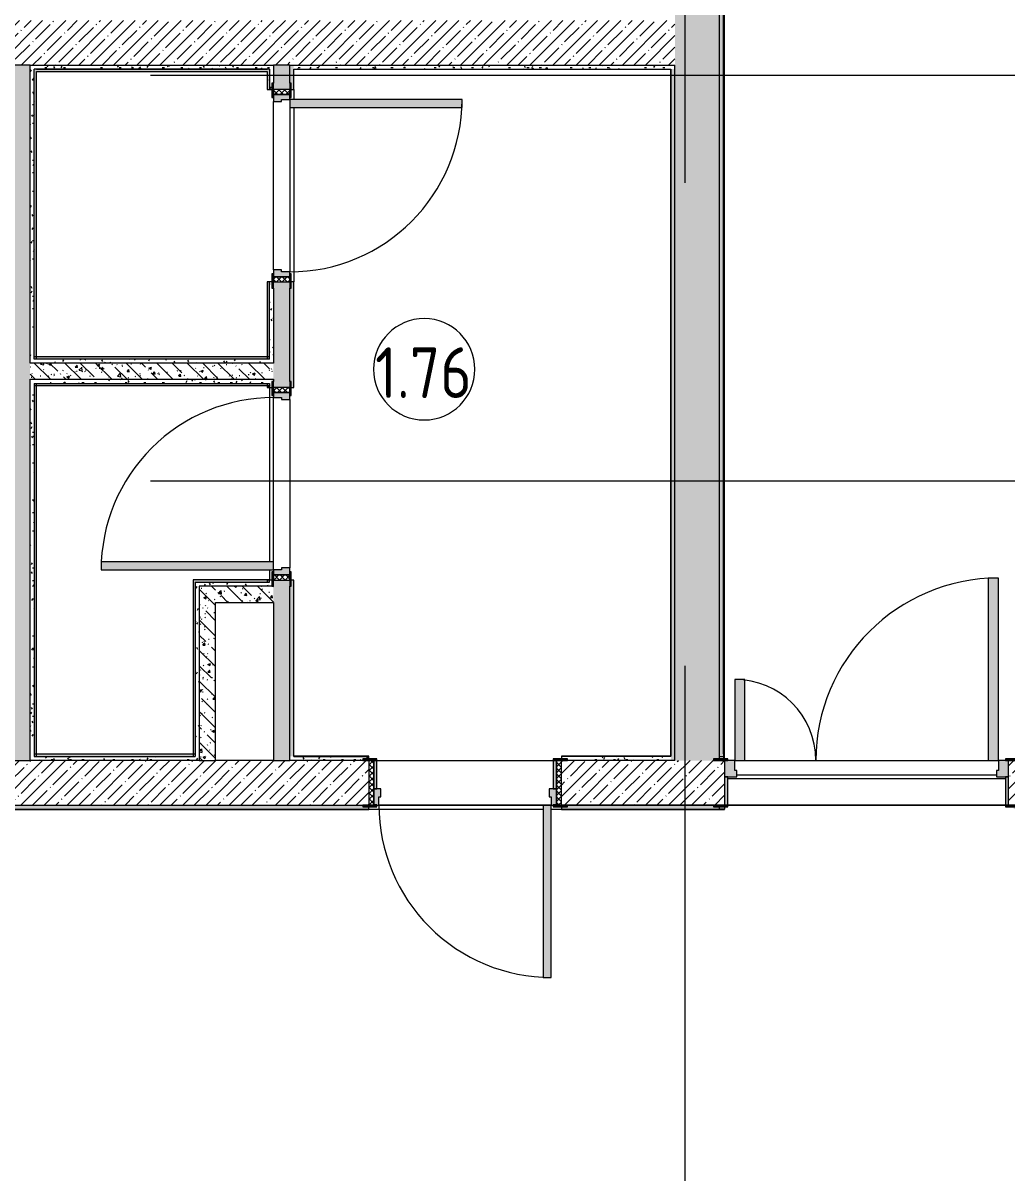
# Model space of a CAD drawing. Header units: millimetres. Extents: x -7229 to 196340, y -8553 to 29000.
# Drawn here: x 139811 to 144664, y 11585 to 17257 of the extents above; entities that cross this region are included whole.
import ezdxf

# ---------------------------------------------------------------- set-up
doc = ezdxf.new("R2010")
doc.units = ezdxf.units.MM
doc.linetypes.add('Осевая', pattern=[15875, 3175, -2381.25, 7937.5, -2381.25])
for name, color, linetype, lineweight in [('A-AREA-IDEN', 7, 'Continuous', 9), ('A-WALL-4', 7, 'Continuous', 13), ('I-WALL-6', 7, 'Continuous', 9), ('Оси-2', 7, 'Осевая', 9)]:
    doc.layers.add(name, color=color, linetype=linetype, lineweight=lineweight)
for name, color, linetype, lineweight, true_color in [('A-DOOR-5', 7, 'Continuous', 9, 0xaaaaaa), ('A-DOOR-6', 7, 'Continuous', 9, 0xe2e2e2), ('A-DOOR-FRAM-4', 7, 'Continuous', 9, 0xe2e2e2), ('A-DOOR-FRAM-5', 7, 'Continuous', 9, 0xaaaaaa), ('A-FLOR-3', 7, 'Continuous', 9, 0xaaaaaa), ('I-WALL-4', 7, 'Continuous', 9, 0x99bbae), ('I-WALL-7', 7, 'Continuous', 9, 0x787878), ('I-WALL-8', 9, 'Continuous', 9, 0x808080)]:
    doc.layers.add(name, color=color, linetype=linetype, lineweight=lineweight, true_color=true_color)
doc.styles.add('GOST Common', font='GOST_Common.ttf', dxfattribs={"width": 0.9, "height": 250})
pattern_1 = [(45, (50216.3, 0), (-57.024626, 57.024626), []), (45, (50273.33, 0), (-57.024626, 57.024626), [100.806, -20.161, 3.353, -16.808])]
pattern_2 = [(135, (50216.3, 0), (-75.43415, -75.43415), [106.68, -17.78, 3.556, -17.78]), (135, (50216.3, 75.39), (-75.43415, -75.43415), []), (50, (50216.3, 0), (127.52922, -11.15758), [13.335, -146.685]), (355, (50216.3, 0), (-24.66966, 133.74002), [10.668, -117.348]), (100.451, (50226.93, -0.93), (102.85973, 122.58178), [11.333, -124.663]), (46.184, (50216.3, 35.56), (189.75516, -29.43036), [20.002, -220.027]), (96.636, (50232.11, 33.1), (166.1822, 173.1996), [17, -186.995]), (351.184, (50216.3, 35.56), (166.18393, 173.19757), [16.002, -176.022]), (21, (50234.08, 26.67), (106.13027, -71.58603), [13.335, -146.685]), (326, (50234.08, 26.67), (43.26188, 128.93175), [10.668, -117.348]), (71.451, (50242.93, 20.7), (149.39198, 57.34505), [11.333, -124.663]), (37.5, (50216.3, 0), (2.162228, 59.188357), [3.353, -112.573, 3.353, -115.773, -117.792]), (37.5, (50216.3, 0), (2.162228, 59.188357), [-235.052, 3.353, -114.44]), (7.5, (50216.3, 0), (46.773857, 70.126152), [3.353, -64.567, 3.353, -109.906, -44.894]), (7.5, (50216.3, 0), (46.773857, 70.126152), [-181.178, 3.353, -41.542]), (327.5, (50176.653, 0), (94.913671, -4.010093), [3.353, -41.097, 3.353, -135.331, -184.023]), (327.5, (50176.653, 0), (94.913671, -4.010093), [-183.134, 3.353, -180.67]), (317.5, (50158.87, 0), (103.69057, 17.79882), [3.353, -54.432, 3.353, -88.748, -130.683]), (317.5, (50158.87, 0), (103.69057, 17.79882), [-149.885, 3.353, -127.33])]
pattern_3 = [(135, (1826.41, 104.685), (-14.14214, -14.14214), []), (225, (1826.41, 104.685), (14.14214, -14.14214), [])]
pattern_4 = [(45, (-296.384, 104.685), (-14.1421, 14.1421), []), (135, (-296.384, 104.685), (-14.1421, -14.1421), [])]
pattern_5 = [(0, (50216.302, 0), (121.92, 30.48), [10.058, -81.382, 10.058, -81.382, -487.68]), (0, (50216.302, 0), (121.92, 30.48), [-182.88, 10.058, -172.822, 10.058, -81.382, -213.36]), (0, (50216.302, 0), (121.92, 30.48), [-457.2, 10.058, -50.902, 10.058, -142.342]), (120, (50262.022, 15.24), (-87.356454, 90.345817), [10.058, -81.382, 10.058, -81.382, -487.68]), (120, (50262.022, 15.24), (-87.356454, 90.345817), [-182.88, 10.058, -172.822, 10.058, -81.382, -213.36]), (120, (50262.022, 15.24), (-87.356454, 90.345817), [-457.2, 10.058, -50.902, 10.058, -142.342]), (240, (50277.262, 76.2), (-34.563546, -120.825817), [10.058, -81.382, 10.058, -81.382, -487.68]), (240, (50277.262, 76.2), (-34.563546, -120.825817), [-182.88, 10.058, -172.822, 10.058, -81.382, -213.36]), (240, (50277.262, 76.2), (-34.563546, -120.825817), [-457.2, 10.058, -50.902, 10.058, -142.342])]

# ---------------------------------------------------------------- blocks, each defined once
blk = doc.blocks.new('110_Дверь_СКБ_2Ст - Д-1_л_Лестничная клетка EIS60 2-32142534-План монтажа зашивок 1 этажа в осях 23_1-33 лист 3')
at = {"layer": 'A-DOOR-6'}
for points in [[(662.5, 110), (662.5, 1010), (612.5, 1010), (612.5, 110)], [(-587.5, 110), (-587.5, 510), (-637.5, 510), (-637.5, 110)], [(712.5, -110), (712.5, 30), (697.5, 30), (697.5, -110)]]:
    blk.add_hatch(color=256, dxfattribs=at).paths.add_polyline_path(points)
h = blk.add_hatch(color=256, dxfattribs=at)
h.paths.add_polyline_path([(662.5, 30), (712.5, 30), (712.5, 110), (662.5, 110), (662.5, 60), (652.5, 60), (652.5, 30)])
h.paths.add_polyline_path([(-687.5, 30), (-627.5, 30), (-627.5, 60), (-637.5, 60), (-637.5, 110), (-687.5, 110), (-687.5, 107.1)])
at = {"layer": 'A-DOOR-FRAM-4'}
for points in [[(-692.5, 110), (-672.5, 110), (-672.5, 118), (-742.5, 118), (-742.5, 110), (-712.5, 110)], [(712.5, 110), (767.5, 110), (767.5, 118), (697.5, 118), (697.5, 110)], [(-672.5, -110), (-672.5, 30), (-687.5, 30), (-687.5, -110)], [(-686.6, -118), (-672.5, -118), (-672.5, -110), (-742.5, -110.8), (-742.5, -118), (-687.5, -118)], [(699.7, -118), (767.5, -118), (767.5, -110), (697.5, -110), (697.5, -118)]]:
    blk.add_hatch(color=256, dxfattribs=at).paths.add_polyline_path(points)
at = {"layer": 'A-DOOR-5'}
for p, q in [((662.5, 1010), (612.5, 1010)), ((612.5, 1010), (612.5, 110)), ((662.5, 110), (662.5, 1010)), ((-637.5, 510), (-637.5, 110)), ((-587.5, 510), (-637.5, 510)), ((-587.5, 110), (-587.5, 510)), ((-637.5, 110), (-587.5, 110)), ((612.5, 110), (662.5, 110))]:
    blk.add_line(p, q, dxfattribs=at)
for centre, radius, start, end in [((662.5, 110), 900, 90, 180), ((-637.5, 110), 400, 360, 90)]:
    blk.add_arc(centre, radius, start, end, dxfattribs=at)
at = {"layer": 'A-DOOR-FRAM-5'}
for p, q in [((-672.5, 118), (-742.5, 118)), ((-742.5, 118), (-742.5, 110)), ((-672.5, 110), (-672.5, 118)), ((767.5, 118), (697.5, 118)), ((697.5, 118), (697.5, 110)), ((767.5, 110), (767.5, 118)), ((-742.5, 110), (-672.5, 110)), ((-637.5, 110), (-687.5, 110)), ((-687.5, 110), (-687.5, 30)), ((-637.5, 60), (-637.5, 110)), ((-627.5, 60), (-637.5, 60)), ((-627.5, 30), (-627.5, 60)), ((662.5, 60), (652.5, 60)), ((652.5, 60), (652.5, 30)), ((662.5, 110), (662.5, 60)), ((712.5, 110), (662.5, 110)), ((697.5, 110), (767.5, 110)), ((712.5, 30), (712.5, 110)), ((-687.5, 30), (-627.5, 30)), ((-672.5, 30), (-687.5, 30)), ((-687.5, 30), (-687.5, -110)), ((-672.5, -110), (-672.5, 30)), ((652.5, 30), (712.5, 30)), ((712.5, 30), (697.5, 30)), ((697.5, 30), (697.5, -110)), ((712.5, -110), (712.5, 30)), ((-672.5, -110), (-742.5, -110)), ((-742.5, -110), (-742.5, -118)), ((-687.5, -110), (-672.5, -110)), ((-672.5, -118), (-672.5, -110)), ((697.5, -110), (712.5, -110)), ((767.5, -110), (697.5, -110)), ((697.5, -110), (697.5, -118)), ((767.5, -118), (767.5, -110)), ((-742.5, -118), (-672.5, -118)), ((697.5, -118), (767.5, -118))]:
    blk.add_line(p, q, dxfattribs=at)
blk = doc.blocks.new('110_Дверь_СКБ_1Ст_Внутренняя1 - Д-8_п_ 950x2100h_охрана 2-32201800-План монтажа зашивок 1 этажа в осях 23_1-33 лист 3')
at = {"layer": 'A-DOOR-5'}
h = blk.add_hatch(dxfattribs=at)
h.set_pattern_fill('FP_70', color=256, style=0, pattern_type=2)
h.set_pattern_definition([(135, (1826.41, 174.685), (-14.14214, -14.14214), []), (225, (1826.41, 174.685), (14.14214, -14.14214), [])])
h.paths.add_polyline_path([(487.5, 110), (462.5, 109.7), (462.5, -110), (487.5, -110), (487.5, -107.1)])
at = {"layer": 'A-DOOR-6'}
h = blk.add_hatch(color=256, dxfattribs=at)
h.paths.add_polyline_path([(437.5, 110), (437.5, 70), (427.5, 70), (427.5, 30), (462.5, 30), (462.5, 110)])
h.paths.add_polyline_path([(-422.5, 110), (-437.5, 110), (-437.5, 30), (-402.5, 30), (-402.5, 70), (-412.5, 70), (-412.5, 110)])
at = {"layer": 'A-DOOR-FRAM-4'}
for points in [[(-412.5, 960), (-412.5, 110), (-372.5, 110), (-372.5, 960)], [(-437.5, 118), (-492.5, 118), (-492.5, 110), (-422.5, 110), (-422.5, 118)], [(460, 118), (447.5, 118), (447.5, 110), (517.5, 110.3), (517.5, 118), (462.5, 118)], [(-437.5, 30), (-437.5, -110), (-422.5, -110), (-422.5, 30)], [(462.5, 30), (447.5, 30), (447.5, -110), (462.5, -110), (462.5, -107.1)], [(-437.5, -110), (-492.5, -111.1), (-492.5, -118), (-422.5, -118), (-422.5, -110)], [(487.5, -110), (447.5, -110), (447.5, -118), (517.5, -118), (517.5, -110)]]:
    blk.add_hatch(color=256, dxfattribs=at).paths.add_polyline_path(points)
at = {"layer": 'A-DOOR-FRAM-5'}
h = blk.add_hatch(dxfattribs=at)
h.set_pattern_fill('FP_71', color=256, style=0, pattern_type=2)
h.set_pattern_definition([(45, (-296.384, 174.685), (-14.1421, 14.1421), []), (135, (-296.384, 174.685), (-14.1421, -14.1421), [])])
h.paths.add_polyline_path([(-437.5, 110), (-462.5, 110), (-462.5, -110), (-437.5, -109.1), (-437.5, -107.1)])
at = {"layer": 'A-DOOR-5'}
for p, q in [((-412.5, 960), (-412.5, 110)), ((-372.5, 960), (-412.5, 960)), ((-372.5, 110), (-372.5, 960)), ((-412.5, 110), (-372.5, 110))]:
    blk.add_line(p, q, dxfattribs=at)
blk.add_arc((-412.5, 110), 850, 360, 90, dxfattribs=at)
at = {"layer": 'A-DOOR-FRAM-5'}
for p, q in [((-422.5, 118), (-492.5, 118)), ((-492.5, 118), (-492.5, 110)), ((-422.5, 110), (-422.5, 118)), ((517.5, 118), (447.5, 118)), ((447.5, 118), (447.5, 110)), ((517.5, 110), (517.5, 118)), ((-492.5, 110), (-422.5, 110)), ((-437.5, 110), (-462.5, 110)), ((-462.5, 110), (-462.5, -110)), ((-412.5, 110), (-437.5, 110)), ((-437.5, 110), (-437.5, 30)), ((-437.5, -110), (-437.5, 110)), ((-422.5, 110), (-437.5, 110)), ((-437.5, 110), (-437.5, 109)), ((-437.5, 109), (-422.5, 109)), ((-422.5, 109), (-422.5, 110)), ((-412.5, 70), (-412.5, 110)), ((-402.5, 70), (-412.5, 70)), ((-402.5, 30), (-402.5, 70)), ((437.5, 70), (427.5, 70)), ((427.5, 70), (427.5, 30)), ((437.5, 110), (437.5, 70)), ((462.5, 110), (437.5, 110)), ((462.5, 110), (447.5, 110)), ((447.5, 110), (447.5, 109)), ((447.5, 110), (517.5, 110)), ((447.5, 109), (462.5, 109)), ((462.5, 30), (462.5, 110)), ((487.5, 110), (462.5, 110)), ((462.5, 110), (462.5, -110)), ((462.5, 109), (462.5, 110)), ((487.5, -110), (487.5, 110)), ((-437.5, 30), (-402.5, 30)), ((-422.5, 30), (-437.5, 30)), ((-437.5, 30), (-437.5, -110)), ((-422.5, -110), (-422.5, 30)), ((427.5, 30), (462.5, 30)), ((462.5, 30), (447.5, 30)), ((447.5, 30), (447.5, -110)), ((462.5, -110), (462.5, 30)), ((-422.5, -110), (-492.5, -110)), ((-492.5, -110), (-492.5, -118)), ((-462.5, -110), (-437.5, -110)), ((-437.5, -110), (-422.5, -110)), ((-422.5, -118), (-422.5, -110)), ((447.5, -110), (462.5, -110)), ((517.5, -110), (447.5, -110)), ((447.5, -110), (447.5, -118)), ((462.5, -110), (487.5, -110)), ((517.5, -118), (517.5, -110)), ((-492.5, -118), (-422.5, -118)), ((447.5, -118), (517.5, -118))]:
    blk.add_line(p, q, dxfattribs=at)
blk = doc.blocks.new('110_Дверь_СКБ_1Ст_Внутренняя1 - Д-7_п__950x2100h_Туалет-32207265-План монтажа зашивок 1 этажа в осях 23_1-33 лист 3')
at = {"layer": 'A-DOOR-5'}
h = blk.add_hatch(dxfattribs=at)
h.set_pattern_fill('FP_93', color=256, style=0, pattern_type=2)
h.set_pattern_definition(pattern_3)
h.paths.add_polyline_path([(487.5, 40), (462.5, 40), (462.5, -40), (487.5, -40), (487.5, 6.8)])
at = {"layer": 'A-DOOR-6'}
h = blk.add_hatch(color=256, dxfattribs=at)
h.paths.add_polyline_path([(462.5, 40), (437.5, 40), (437.5, 0), (427.5, 0), (427.5, -40), (462.5, -40), (462.5, 6.8)])
h.paths.add_polyline_path([(-402.5, 0), (-412.5, 0), (-412.5, 40), (-437.5, 40), (-437.5, -40), (-402.5, -40), (-402.5, -16)])
at = {"layer": 'A-DOOR-FRAM-4'}
for points in [[(-372.5, 60), (-372.5, 890), (-412.5, 890), (-412.5, 40), (-372.5, 40)], [(-422.5, 40), (-422.5, 48), (-492.5, 48), (-492.5, 40), (-437.5, 40)], [(517.5, 41.2), (517.5, 48), (447.5, 48), (447.5, 40), (517.5, 40)], [(-422.5, -40), (-492.5, -40), (-492.5, -48), (-422.5, -48)], [(517.5, -40), (447.5, -40), (447.5, -48), (517.5, -48), (517.5, -41.6)]]:
    blk.add_hatch(color=256, dxfattribs=at).paths.add_polyline_path(points)
at = {"layer": 'A-DOOR-FRAM-5'}
h = blk.add_hatch(dxfattribs=at)
h.set_pattern_fill('FP_94', color=256, style=0, pattern_type=2)
h.set_pattern_definition(pattern_4)
h.paths.add_polyline_path([(-437.5, 40), (-462.5, 40), (-462.5, -40), (-437.5, -40)])
at = {"layer": 'A-DOOR-5'}
for p, q in [((-412.5, 890), (-412.5, 40)), ((-372.5, 890), (-412.5, 890)), ((-372.5, 40), (-372.5, 890)), ((-412.5, 40), (-372.5, 40))]:
    blk.add_line(p, q, dxfattribs=at)
blk.add_arc((-412.5, 40), 850, 360, 90, dxfattribs=at)
at = {"layer": 'A-DOOR-FRAM-5'}
for p, q in [((-422.5, 48), (-492.5, 48)), ((-492.5, 48), (-492.5, 40)), ((-492.5, 40), (-422.5, 40)), ((-437.5, 40), (-462.5, 40)), ((-462.5, 40), (-462.5, -40)), ((-412.5, 40), (-437.5, 40)), ((-437.5, 40), (-437.5, -40)), ((-437.5, -40), (-437.5, 40)), ((-422.5, 40), (-437.5, 40)), ((-437.5, 40), (-437.5, 39)), ((-437.5, 39), (-422.5, 39)), ((-422.5, 40), (-422.5, 48)), ((-422.5, 39), (-422.5, 40)), ((-412.5, 0), (-412.5, 40)), ((-402.5, 0), (-412.5, 0)), ((-402.5, -40), (-402.5, 0)), ((437.5, 0), (427.5, 0)), ((427.5, 0), (427.5, -40)), ((437.5, 40), (437.5, 0)), ((462.5, 40), (437.5, 40)), ((517.5, 48), (447.5, 48)), ((447.5, 48), (447.5, 40)), ((462.5, 40), (447.5, 40)), ((447.5, 40), (447.5, 39)), ((447.5, 40), (517.5, 40)), ((447.5, 39), (462.5, 39)), ((462.5, -40), (462.5, 40)), ((487.5, 40), (462.5, 40)), ((462.5, 40), (462.5, -40)), ((462.5, 39), (462.5, 40)), ((487.5, -40), (487.5, 40)), ((517.5, 40), (517.5, 48)), ((-422.5, -40), (-492.5, -40)), ((-492.5, -40), (-492.5, -48)), ((-492.5, -48), (-422.5, -48)), ((-462.5, -40), (-437.5, -40)), ((-422.5, -39), (-437.5, -39)), ((-437.5, -39), (-437.5, -40)), ((-437.5, -40), (-402.5, -40)), ((-437.5, -40), (-422.5, -40)), ((-422.5, -40), (-422.5, -39)), ((-422.5, -48), (-422.5, -40)), ((427.5, -40), (462.5, -40)), ((462.5, -39), (447.5, -39)), ((447.5, -39), (447.5, -40)), ((447.5, -40), (462.5, -40)), ((517.5, -40), (447.5, -40)), ((447.5, -40), (447.5, -48)), ((447.5, -48), (517.5, -48)), ((462.5, -40), (462.5, -39)), ((462.5, -40), (487.5, -40)), ((517.5, -48), (517.5, -40))]:
    blk.add_line(p, q, dxfattribs=at)
blk = doc.blocks.new('110_Дверь_СКБ_1Ст_Внутренняя1 - Д-7_л__950x2100h_Туалет-32209783-План монтажа зашивок 1 этажа в осях 23_1-33 лист 3')
at = {"layer": 'A-DOOR-5'}
h = blk.add_hatch(dxfattribs=at)
h.set_pattern_fill('FP_93', color=256, style=0, pattern_type=2)
h.set_pattern_definition(pattern_3)
h.paths.add_polyline_path([(462.5, -40), (487.5, -40), (487.5, 40), (462.5, 40)])
at = {"layer": 'A-DOOR-6'}
h = blk.add_hatch(color=256, dxfattribs=at)
h.paths.add_polyline_path([(-437.5, -39.4), (-437.5, -40), (-402.5, -40), (-402.5, 0), (-412.5, 0), (-412.5, 40), (-437.5, 40)])
h.paths.add_polyline_path([(427.5, -16), (427.5, -40), (462.5, -40), (462.5, 40), (437.5, 40), (437.5, 0), (427.5, 0)])
at = {"layer": 'A-DOOR-FRAM-4'}
for points in [[(-412.5, 403.2), (-412.5, 40), (-372.5, 40), (-372.5, 890), (-412.5, 890), (-412.5, 425.6)], [(-492.5, 48), (-492.5, 40), (-422.5, 40), (-422.5, 48), (-472.6, 48)], [(447.5, 48), (447.5, 40), (517.5, 40), (517.5, 48), (462.5, 48)], [(-492.5, -40.7), (-492.5, -48), (-422.5, -48), (-422.5, -40), (-492.5, -40)], [(447.5, -40), (447.5, -48), (517.5, -48), (517.5, -40), (462.5, -40)]]:
    blk.add_hatch(color=256, dxfattribs=at).paths.add_polyline_path(points)
at = {"layer": 'A-DOOR-FRAM-5'}
h = blk.add_hatch(dxfattribs=at)
h.set_pattern_fill('FP_94', color=256, style=0, pattern_type=2)
h.set_pattern_definition(pattern_4)
h.paths.add_polyline_path([(-462.5, -40), (-437.5, -39.4), (-437.5, 40), (-462.5, 40)])
at = {"layer": 'A-DOOR-5'}
for p, q in [((-412.5, 890), (-412.5, 40)), ((-372.5, 890), (-412.5, 890)), ((-372.5, 40), (-372.5, 890)), ((-412.5, 40), (-372.5, 40))]:
    blk.add_line(p, q, dxfattribs=at)
blk.add_arc((-412.5, 40), 850, 360, 90, dxfattribs=at)
at = {"layer": 'A-DOOR-FRAM-5'}
for p, q in [((-422.5, 48), (-492.5, 48)), ((-492.5, 48), (-492.5, 40)), ((-492.5, 40), (-422.5, 40)), ((-437.5, 40), (-462.5, 40)), ((-462.5, 40), (-462.5, -40)), ((-412.5, 40), (-437.5, 40)), ((-437.5, 40), (-437.5, -40)), ((-437.5, -40), (-437.5, 40)), ((-422.5, 40), (-437.5, 40)), ((-437.5, 40), (-437.5, 39)), ((-437.5, 39), (-422.5, 39)), ((-422.5, 40), (-422.5, 48)), ((-422.5, 39), (-422.5, 40)), ((-412.5, 0), (-412.5, 40)), ((-402.5, 0), (-412.5, 0)), ((-402.5, -40), (-402.5, 0)), ((437.5, 0), (427.5, 0)), ((427.5, 0), (427.5, -40)), ((437.5, 40), (437.5, 0)), ((462.5, 40), (437.5, 40)), ((517.5, 48), (447.5, 48)), ((447.5, 48), (447.5, 40)), ((462.5, 40), (447.5, 40)), ((447.5, 40), (447.5, 39)), ((447.5, 40), (517.5, 40)), ((447.5, 39), (462.5, 39)), ((462.5, -40), (462.5, 40)), ((487.5, 40), (462.5, 40)), ((462.5, 40), (462.5, -40)), ((462.5, 39), (462.5, 40)), ((487.5, -40), (487.5, 40)), ((517.5, 40), (517.5, 48)), ((-422.5, -40), (-492.5, -40)), ((-492.5, -40), (-492.5, -48)), ((-492.5, -48), (-422.5, -48)), ((-462.5, -40), (-437.5, -40)), ((-422.5, -39), (-437.5, -39)), ((-437.5, -39), (-437.5, -40)), ((-437.5, -40), (-402.5, -40)), ((-437.5, -40), (-422.5, -40)), ((-422.5, -40), (-422.5, -39)), ((-422.5, -48), (-422.5, -40)), ((427.5, -40), (462.5, -40)), ((462.5, -39), (447.5, -39)), ((447.5, -39), (447.5, -40)), ((447.5, -40), (462.5, -40)), ((517.5, -40), (447.5, -40)), ((447.5, -40), (447.5, -48)), ((447.5, -48), (517.5, -48)), ((462.5, -40), (462.5, -39)), ((462.5, -40), (487.5, -40)), ((517.5, -48), (517.5, -40))]:
    blk.add_line(p, q, dxfattribs=at)
blk = doc.blocks.new('Марка_Помещения - Номер-25198446-План монтажа зашивок 1 этажа в осях 23_1-33 лист 3')
at = {"layer": 'A-AREA-IDEN'}
for start, end in [(360, 180), (180, 360)]:
    blk.add_arc((0, 0), 2.5, start, end, dxfattribs=at)

msp = doc.modelspace()

# ---------------------------------------------------------------- hatches: boundary and pattern name
at = {"layer": 'I-WALL-4'}
for points in [[(139877.3, 15600.1), (139877.3, 17030), (139866.3, 17030), (139866.3, 15611.1), (139874.6, 15602.8)], [(140095.9, 17018), (141015.3, 17018), (141015.3, 17029), (139877.3, 17029), (139877.3, 17018), (140005.7, 17018)], [(139866.3, 13640), (139877.3, 13640), (139877.3, 15480.1), (139866.3, 15469.1), (139866.3, 13651)], [(141026.3, 15460.1), (141026.3, 15469.1), (141015.3, 15469.1), (141015.3, 15460.1), (141018.8, 15460.1)], [(140649.6, 13640), (140660.6, 13651), (140660.6, 14511), (140649.6, 14511), (140649.6, 13651)], [(141015.3, 14500), (141026.3, 14500), (141026.3, 14511), (140660.6, 14511), (140660.6, 14500), (140760.6, 14500)]]:
    msp.add_hatch(color=256, dxfattribs=at).paths.add_polyline_path(points)
h = msp.add_hatch(color=256, dxfattribs=at)
h.paths.add_polyline_path([(141026.3, 15611.1), (141026.3, 15980.1), (141015.3, 15980.1), (141015.3, 15611.1), (141025.9, 15611.1)])
h.paths.add_polyline_path([(141026.3, 16930.1), (141026.3, 17030), (141015.3, 17029), (141015.3, 16930.1)])
h = msp.add_hatch(color=256, dxfattribs=at)
h.paths.add_polyline_path([(140760.6, 15600.1), (141026.3, 15600.1), (141026.3, 15611.1), (139877.3, 15611.1), (139877.3, 15600.1), (140095.9, 15600.1)])
h.paths.add_polyline_path([(139866.3, 15600.1), (139877.3, 15600.1), (139866.3, 15611.1), (139866.3, 15600.3)])
h = msp.add_hatch(color=256, dxfattribs=at)
h.paths.add_polyline_path([(139877.3, 15480.1), (139866.3, 15480.1), (139866.3, 15469.1), (139871.2, 15474)])
h.paths.add_polyline_path([(140998.2, 15469.1), (141026.3, 15469.1), (141026.3, 15480.1), (139877.3, 15480.1), (139877.3, 15469.1), (140760.6, 15469.1)])
h = msp.add_hatch(color=256, dxfattribs=at)
h.paths.add_polyline_path([(140649.6, 13640), (140660.6, 13640), (140660.6, 13651)])
h.paths.add_polyline_path([(140649.6, 13640), (140649.6, 13651), (139877.3, 13651), (139877.3, 13640), (140095.9, 13640)])
at = {"layer": 'I-WALL-6'}
h = msp.add_hatch(dxfattribs=at)
h.set_pattern_fill('FP_141', color=256, style=0, pattern_type=2)
h.set_pattern_definition(pattern_1)
h.paths.add_polyline_path([(143216.3, 13620), (143216.3, 13628), (143246.3, 13628), (143245.9, 21150), (143026.3, 21150), (143026.3, 13620)])
h = msp.add_hatch(dxfattribs=at)
h.set_pattern_fill('FP_141', color=256, style=0, pattern_type=2)
h.set_pattern_definition(pattern_1)
h.paths.add_polyline_path([(143026.3, 17050), (143026.3, 17270), (136706.3, 17270), (136706.3, 17050), (143006.3, 17050)])
h = msp.add_hatch(dxfattribs=at)
h.set_pattern_fill('FP_141', color=256, style=0, pattern_type=2)
h.set_pattern_definition(pattern_1)
h.paths.add_polyline_path([(140095.9, 13400), (141516.3, 13400), (141516.3, 13620), (139576.3, 13620), (139576.3, 13608), (139606.3, 13608), (139606.3, 13600), (139576.3, 13600), (139576.3, 13400), (139606.3, 13400)])
h.paths.add_polyline_path([(142496.3, 13400), (143026.3, 13400), (143026.3, 13620), (142466.3, 13620), (142466.3, 13400)])
h = msp.add_hatch(dxfattribs=at)
h.set_pattern_fill('FP_141', color=256, style=0, pattern_type=2)
h.set_pattern_definition(pattern_1)
h.paths.add_polyline_path([(144671.3, 13400), (145016.3, 13400), (145016.3, 13620), (144671.3, 13620), (144671.3, 13530)])
h.paths.add_polyline_path([(143216.3, 13400), (143271.3, 13400), (143271.3, 13620), (143026.3, 13620), (143026.3, 13400)])
at = {"layer": 'I-WALL-7'}
h = msp.add_hatch(dxfattribs=at)
h.set_pattern_fill('FP_149', color=256, style=0, pattern_type=2)
h.set_pattern_definition(pattern_2)
h.paths.add_polyline_path([(139766.3, 13620), (139846.3, 13620), (139846.3, 17050), (139766.3, 17050), (139766.3, 13640)])
h = msp.add_hatch(dxfattribs=at)
h.set_pattern_fill('FP_149', color=256, style=0, pattern_type=2)
h.set_pattern_definition(pattern_2)
h.paths.add_polyline_path([(141126.3, 13620), (141126.3, 14510.1), (141046.3, 14510.1), (141046.3, 13620)])
h.paths.add_polyline_path([(141126.3, 15460.1), (141126.3, 15980.1), (141046.3, 15980.1), (141046.3, 15460.1), (141093, 15460.1)])
h.paths.add_polyline_path([(141126.3, 16930.1), (141126.3, 17050), (141046.3, 17050), (141046.3, 16930.1)])
h = msp.add_hatch(dxfattribs=at)
h.set_pattern_fill('FP_149', color=256, style=0, pattern_type=2)
h.set_pattern_definition(pattern_2)
h.paths.add_polyline_path([(140095.9, 15500.1), (141046.3, 15500.1), (141046.3, 15580.1), (139846.3, 15580.1), (139846.3, 15500.1), (139866.3, 15500.1)])
h = msp.add_hatch(dxfattribs=at)
h.set_pattern_fill('FP_149', color=256, style=0, pattern_type=2)
h.set_pattern_definition(pattern_2)
h.paths.add_polyline_path([(141026.3, 14400), (141046.3, 14400), (141046.3, 14480), (140680.6, 14480), (140680.6, 14400), (140760.6, 14400)])
h = msp.add_hatch(dxfattribs=at)
h.set_pattern_fill('FP_149', color=256, style=0, pattern_type=2)
h.set_pattern_definition(pattern_2)
h.paths.add_polyline_path([(140760.6, 13620), (140760.6, 14400), (140680.6, 14400), (140680.6, 13620), (140760.6, 13620)])
at = {"layer": 'I-WALL-8'}
h = msp.add_hatch(dxfattribs=at)
h.set_pattern_fill('FP_184', color=256, style=0, pattern_type=2)
h.set_pattern_definition(pattern_5)
h.paths.add_polyline_path([(143246.3, 13640), (143266.3, 13641), (143266.3, 21130), (143246.3, 21130), (143246.3, 14835.1)])
h = msp.add_hatch(dxfattribs=at)
h.set_pattern_fill('FP_184', color=256, style=0, pattern_type=2)
h.set_pattern_definition(pattern_5)
h.paths.add_polyline_path([(139866.2, 15600.1), (139866.3, 15600.3), (139866.3, 17050), (139846.3, 17050), (139846.3, 15600.1)])
h = msp.add_hatch(dxfattribs=at)
h.set_pattern_fill('FP_184', color=256, style=0, pattern_type=2)
h.set_pattern_definition(pattern_5)
h.paths.add_polyline_path([(139877.3, 17030), (141046.3, 17030), (141046.3, 17050), (139866.3, 17050), (139866.3, 17030)])
h = msp.add_hatch(dxfattribs=at)
h.set_pattern_fill('FP_184', color=256, style=0, pattern_type=2)
h.set_pattern_definition(pattern_5)
h.paths.add_polyline_path([(141046.3, 15580.1), (141046.3, 15950.1), (141038.3, 15950.1), (141038.3, 15980.1), (141026.3, 15980.1), (141026.3, 15580.1)])
h.paths.add_polyline_path([(141026.3, 16930.1), (141038.3, 16930.1), (141038.3, 16960.1), (141046.3, 16960.1), (141046.3, 17030), (141026.3, 17030)])
h = msp.add_hatch(dxfattribs=at)
h.set_pattern_fill('FP_184', color=256, style=0, pattern_type=2)
h.set_pattern_definition(pattern_5)
h.paths.add_polyline_path([(141146.3, 13640), (141146.3, 14510.1), (141134.3, 14510.1), (141134.3, 14480.1), (141126.3, 14480.1), (141126.3, 13640)])
h.paths.add_polyline_path([(141146.3, 15460.1), (141146.3, 15980.1), (141134.3, 15980.1), (141134.3, 15950.1), (141126.3, 15950.1), (141126.3, 15490.1), (141134.3, 15490.1), (141134.3, 15460.1)])
h.paths.add_polyline_path([(141134.3, 16930.1), (141146.3, 16930.1), (141146.3, 17050), (141126.3, 17050), (141126.3, 16960.1), (141134.3, 16960.1)])
h = msp.add_hatch(dxfattribs=at)
h.set_pattern_fill('FP_184', color=256, style=0, pattern_type=2)
h.set_pattern_definition(pattern_5)
h.paths.add_polyline_path([(143005.3, 17030), (143026.3, 17030), (143026.3, 17050), (141146.3, 17050), (141147.3, 17030), (142755, 17030)])
h = msp.add_hatch(dxfattribs=at)
h.set_pattern_fill('FP_184', color=256, style=0, pattern_type=2)
h.set_pattern_definition(pattern_5)
h.paths.add_polyline_path([(143026.3, 13620), (143026.3, 17030), (143006.3, 17030), (143006.3, 13620)])
h = msp.add_hatch(dxfattribs=at)
h.set_pattern_fill('FP_184', color=256, style=0, pattern_type=2)
h.set_pattern_definition(pattern_5)
h.paths.add_polyline_path([(140760.6, 15580.1), (141026.3, 15580.1), (141025.7, 15600.1), (139846.3, 15600.1), (139846.3, 15580.1), (140660.6, 15580.1)])
h = msp.add_hatch(dxfattribs=at)
h.set_pattern_fill('FP_184', color=256, style=0, pattern_type=2)
h.set_pattern_definition(pattern_5)
h.paths.add_polyline_path([(139846.3, 13640), (139866.3, 13640), (139866.1, 15500.1), (139846.3, 15500.1), (139846.3, 14500)])
h = msp.add_hatch(dxfattribs=at)
h.set_pattern_fill('FP_184', color=256, style=0, pattern_type=2)
h.set_pattern_definition(pattern_5)
h.paths.add_polyline_path([(141038.3, 15480.1), (141038.3, 15490.1), (141046.3, 15490.1), (141046.3, 15500.1), (139866.3, 15500.1), (139866.4, 15480.1), (141026.3, 15480.1)])
h = msp.add_hatch(dxfattribs=at)
h.set_pattern_fill('FP_184', color=256, style=0, pattern_type=2)
h.set_pattern_definition(pattern_5)
h.paths.add_polyline_path([(141026.3, 14480), (141038.3, 14480.1), (141038.3, 14510.1), (141026.3, 14510.1), (141026.3, 14500)])
h.paths.add_polyline_path([(141026.3, 15460.1), (141038.3, 15460.1), (141038.3, 15480.1), (141026.3, 15479.1), (141026.3, 15469.1)])
h = msp.add_hatch(dxfattribs=at)
h.set_pattern_fill('FP_184', color=256, style=0, pattern_type=2)
h.set_pattern_definition(pattern_5)
h.paths.add_polyline_path([(141026.3, 14480), (141026.3, 14500), (140660.6, 14500), (140660.6, 14480), (141015.3, 14480)])
h = msp.add_hatch(dxfattribs=at)
h.set_pattern_fill('FP_184', color=256, style=0, pattern_type=2)
h.set_pattern_definition(pattern_5)
h.paths.add_polyline_path([(140680.6, 13640), (140680.6, 14480), (140660.6, 14480), (140660.8, 13640)])
h = msp.add_hatch(dxfattribs=at)
h.set_pattern_fill('FP_184', color=256, style=0, pattern_type=2)
h.set_pattern_definition(pattern_5)
h.paths.add_polyline_path([(140660.6, 13620), (140680.6, 13620), (140680.6, 13640), (139846.3, 13640), (139846.3, 13620), (140095.9, 13620)])
h = msp.add_hatch(dxfattribs=at)
h.set_pattern_fill('FP_184', color=256, style=0, pattern_type=2)
h.set_pattern_definition(pattern_5)
h.paths.add_polyline_path([(143006.2, 13620), (143006.3, 13620), (143006.3, 13640), (142466.3, 13640), (142466.3, 13628), (142496.3, 13628), (142496.6, 13620), (142755, 13620)])
h.paths.add_polyline_path([(141486.3, 13620), (141486.3, 13628), (141516.3, 13628), (141516.3, 13640), (141126.3, 13640), (141126.3, 13620), (141425.4, 13620)])
h = msp.add_hatch(dxfattribs=at)
h.set_pattern_fill('FP_184', color=256, style=0, pattern_type=2)
h.set_pattern_definition(pattern_5)
h.paths.add_polyline_path([(147916.3, 13380), (148016.3, 13380), (148016.3, 13400), (147736.3, 13400), (147736.3, 13380), (147836.3, 13380)])
h.paths.add_polyline_path([(146956.3, 13380), (147036.3, 13380), (147036.3, 13400), (146696.3, 13400), (146696.3, 13392), (146666.3, 13392), (146666.3, 13380), (146743.7, 13380)])
h.paths.add_polyline_path([(141516.3, 13380), (141516.3, 13392), (141486.3, 13392), (141486.3, 13400), (139606.3, 13400), (139606.3, 13392), (139576.3, 13392), (139576.3, 13380), (141486.3, 13380)])
h.paths.add_polyline_path([(143246.3, 13380), (143246.3, 13392), (143216.3, 13392), (143216.3, 13400), (142496.3, 13400), (142496.3, 13392), (142466.3, 13392), (142466.3, 13380), (143216.3, 13380)])
h.paths.add_polyline_path([(145016.3, 13380), (145216.3, 13380), (145216.3, 13392), (145186.3, 13392), (145186.3, 13400), (144726.3, 13400), (144726.3, 13392), (144696.3, 13392), (144696.3, 13380), (144796.3, 13380)])
h.paths.add_polyline_path([(137534.7, 13380), (137716.3, 13380), (137716.3, 13400), (137534.7, 13400)])
h.paths.add_polyline_path([(136686.3, 13380), (136834.7, 13380), (136834.7, 13400), (136336.3, 13400), (136336.3, 13392), (136306.3, 13392), (136306.3, 13380), (136486.3, 13380)])
h.paths.add_polyline_path([(138546.3, 13380), (138626.3, 13380), (138626.3, 13392), (138596.3, 13392), (138596.3, 13400), (138416.3, 13400), (138416.3, 13380), (138466.3, 13380)])
h.paths.add_polyline_path([(135226.3, 13380), (135356.3, 13380), (135356.3, 13392), (135326.3, 13392), (135326.3, 13400), (135097, 13400), (135097, 13380)])

# ---------------------------------------------------------------- linework, layer by layer
at = {"layer": 'A-FLOR-3'}
for p, q in [((141146.3, 16930.1), (141146.3, 16880.1)), ((141146.3, 16840.1), (141146.3, 15980.1)), ((141026.3, 15460.1), (141026.3, 14600.1)), ((141026.3, 14560.1), (141026.3, 14511)), ((143266.3, 13640), (143266.3, 13628)), ((144656.3, 13530), (143286.3, 13530)), ((143331.3, 13550), (144611.3, 13550)), ((143271.3, 13392), (143271.3, 13380)), ((141516.3, 13380), (142376.3, 13380)), ((142416.3, 13380), (142466.3, 13380)), ((143271.3, 13380), (143246.3, 13380))]:
    msp.add_line(p, q, dxfattribs=at)
at = {"layer": 'A-WALL-4'}
for p, q in [((139846.3, 17050), (139766.3, 17050)), ((139877.3, 17030), (139866.3, 17030)), ((141026.3, 17030), (141015.3, 17030)), ((141026.3, 17030), (141026.3, 16930.1)), ((141126.3, 17050), (141046.3, 17050)), ((141146.3, 16930.1), (141146.3, 17030)), ((141146.3, 17030), (143006.3, 17030)), ((143006.3, 13640), (143006.3, 17030)), ((139866.3, 15600.1), (139866.3, 15611.1)), ((141026.3, 15600.1), (139866.3, 15600.1)), ((141026.3, 15600.1), (141026.3, 15611.1)), ((139866.3, 15480.1), (141026.3, 15480.1)), ((139866.3, 15480.1), (139866.3, 13640)), ((141026.3, 15480.1), (141026.3, 15469.1)), ((141015.3, 14500), (141026.3, 14500)), ((141026.3, 14500), (141026.3, 14510.1)), ((141146.3, 13640), (141146.3, 14510.1)), ((139766.3, 13620), (139846.3, 13620)), ((139866.3, 13640), (139877.3, 13640)), ((140649.6, 13640), (140660.6, 13640)), ((140660.6, 13651), (140660.6, 13640)), ((140680.6, 13620), (140760.6, 13620)), ((141046.3, 13620), (141126.3, 13620)), ((141146.3, 13640), (141516.3, 13640)), ((143006.3, 13640), (142466.3, 13640)), ((143266.3, 13653), (143266.3, 13640)), ((139576.3, 13380), (141516.3, 13380)), ((142466.3, 13380), (143246.3, 13380))]:
    msp.add_line(p, q, dxfattribs=at)
at = {"layer": 'I-WALL-6'}
for p, q in [((143246.3, 13628), (143246.3, 21150)), ((143266.3, 13653), (143266.3, 21130)), ((143267.3, 13630), (143267.3, 21150)), ((143268.3, 21130), (143268.3, 13630)), ((139846.3, 17050), (141046.3, 17050)), ((139846.3, 15580.1), (139846.3, 17050)), ((139866.3, 15611.1), (139866.3, 17030)), ((139877.3, 17030), (141015.3, 17030)), ((139877.3, 17029), (139877.3, 17030)), ((141015.3, 17029), (139877.3, 17029)), ((139877.3, 17018), (141015.3, 17018)), ((139877.3, 15600.1), (139877.3, 17018)), ((141015.3, 17030), (141015.3, 17029)), ((141015.3, 17018), (141015.3, 16930.1)), ((141046.3, 17050), (141046.3, 16960.1)), ((141126.3, 17050), (143026.3, 17050)), ((141126.3, 16960.1), (141126.3, 17050)), ((141147.3, 16930.1), (141147.3, 17029)), ((141147.3, 17029), (143005.3, 17029)), ((143005.3, 17029), (143005.3, 13641)), ((143026.3, 13620), (143026.3, 17050)), ((141015.3, 16930.1), (141038.3, 16930.1)), ((141134.3, 16930.1), (141147.3, 16930.1)), ((141046.3, 16040.1), (141046.3, 16870.1)), ((141126.3, 16840.1), (141126.3, 16030.1)), ((141038.3, 15980.1), (141015.3, 15980.1)), ((141015.3, 15980.1), (141015.3, 15600.1)), ((141026.3, 15611.1), (141026.3, 15980.1)), ((141046.3, 15950.1), (141046.3, 15580.1)), ((141126.3, 15490.1), (141126.3, 15950.1)), ((141147.3, 15980.1), (141134.3, 15980.1)), ((141146.3, 15460.1), (141146.3, 15980.1)), ((141147.3, 15460.1), (141147.3, 15980.1)), ((141026.3, 15611.1), (139866.3, 15611.1)), ((141046.3, 15580.1), (139846.3, 15580.1)), ((139846.3, 15500.1), (141046.3, 15500.1)), ((139846.3, 13620), (139846.3, 15500.1)), ((141046.3, 15500.1), (141046.3, 15490.1)), ((139866.3, 15480.1), (139866.3, 15480.1)), ((139866.3, 15469.1), (141026.3, 15469.1)), ((139877.3, 13640), (139877.3, 15480.1)), ((141015.3, 15480.1), (141015.3, 15460.1)), ((141015.3, 15460.1), (141038.3, 15460.1)), ((141026.3, 15469.1), (141026.3, 15460.1)), ((141134.3, 15460.1), (141147.3, 15460.1)), ((141046.3, 14600.1), (141046.3, 15410.1)), ((141126.3, 15400.1), (141126.3, 14570.1)), ((140649.6, 14511), (140649.6, 13640)), ((141026.3, 14511), (140649.6, 14511)), ((140660.6, 14500), (140660.6, 13651)), ((140660.6, 14500), (141015.3, 14500)), ((141046.3, 14480), (140680.6, 14480)), ((140680.6, 14480), (140680.6, 13620)), ((141038.3, 14510.1), (141015.3, 14510.1)), ((141015.3, 14510.1), (141015.3, 14500)), ((141026.3, 14510.1), (141026.3, 14511)), ((141126.3, 13620), (141126.3, 14480.1)), ((141147.3, 14510.1), (141134.3, 14510.1)), ((141147.3, 13641), (141147.3, 14510.1)), ((140760.6, 14400), (141046.3, 14400)), ((140760.6, 13620), (140760.6, 14400)), ((141046.3, 14400), (141046.3, 13620)), ((140680.6, 13620), (139846.3, 13620)), ((140660.6, 13651), (139866.3, 13651)), ((139877.3, 13640), (140649.6, 13640)), ((141046.3, 13620), (140760.6, 13620)), ((141486.3, 13620), (141126.3, 13620)), ((141516.3, 13641), (141147.3, 13641)), ((141516.3, 13628), (141516.3, 13641)), ((141556.3, 13620), (142426.3, 13620)), ((142466.3, 13641), (142466.3, 13628)), ((143005.3, 13641), (142466.3, 13641)), ((143026.3, 13620), (142496.3, 13620)), ((143246.3, 13640), (143271.3, 13640)), ((143271.3, 13641), (143267.3, 13641)), ((143267.3, 13630), (143268.3, 13630)), ((143271.3, 13640), (143271.3, 13641)), ((143371.3, 13620), (144571.3, 13620)), ((139606.3, 13400), (141486.3, 13400)), ((141516.3, 13379), (141516.3, 13392)), ((142376.3, 13400), (141566.3, 13400)), ((142466.3, 13392), (142466.3, 13379)), ((143216.3, 13400), (142496.3, 13400)), ((143026.3, 13400), (143216.3, 13400)), ((143246.3, 13380), (143246.3, 13392)), ((144656.3, 13400), (143286.3, 13400)), ((139576.3, 13379), (141516.3, 13379)), ((142466.3, 13379), (143271.3, 13379)), ((143271.3, 13379), (143271.3, 13380))]:
    msp.add_line(p, q, dxfattribs=at)
at = {"layer": 'Оси-2'}
for p, q in [((143076.3, 593.7), (143076.3, 19415.1)), ((134883.9, 17000), (172976.3, 17000)), ((134883.9, 15000), (172376.3, 15000)), ((134883.9, 13400), (169935.3, 13400))]:
    msp.add_line(p, q, dxfattribs=at)

# ---------------------------------------------------------------- block references
at = {"layer": 'A-AREA-IDEN', "xscale": 99.99999999999993, "yscale": 99.99999999999993, "zscale": 99.99999999999993}
msp.add_blockref('Марка_Помещения - Номер-25198446-План монтажа зашивок 1 этажа в осях 23_1-33 лист 3', (141789.6, 15549.5), dxfattribs=at)
at = {"layer": 'A-DOOR-5'}
for name, p, rotation in [('110_Дверь_СКБ_1Ст_Внутренняя1 - Д-7_п__950x2100h_Туалет-32207265-План монтажа зашивок 1 этажа в осях 23_1-33 лист 3', (141086.3, 16467.6), 270), ('110_Дверь_СКБ_1Ст_Внутренняя1 - Д-7_л__950x2100h_Туалет-32209783-План монтажа зашивок 1 этажа в осях 23_1-33 лист 3', (141086.3, 14972.6), 90), ('110_Дверь_СКБ_1Ст_Внутренняя1 - Д-8_п_ 950x2100h_охрана 2-32201800-План монтажа зашивок 1 этажа в осях 23_1-33 лист 3', (142003.8, 13510), 180)]:
    msp.add_blockref(name, p, dxfattribs=dict(at, rotation=rotation))
msp.add_blockref('110_Дверь_СКБ_2Ст - Д-1_л_Лестничная клетка EIS60 2-32142534-План монтажа зашивок 1 этажа в осях 23_1-33 лист 3', (143958.8, 13510), dxfattribs=at)

# ---------------------------------------------------------------- texts
at = {"layer": 'A-AREA-IDEN', "insert": (141547.7, 15658), "char_height": 250, "width": 606.076, "attachment_point": 1, "style": 'GOST Common'}
msp.add_mtext('1.76', dxfattribs=at)

doc.saveas('drawing.dxf')
